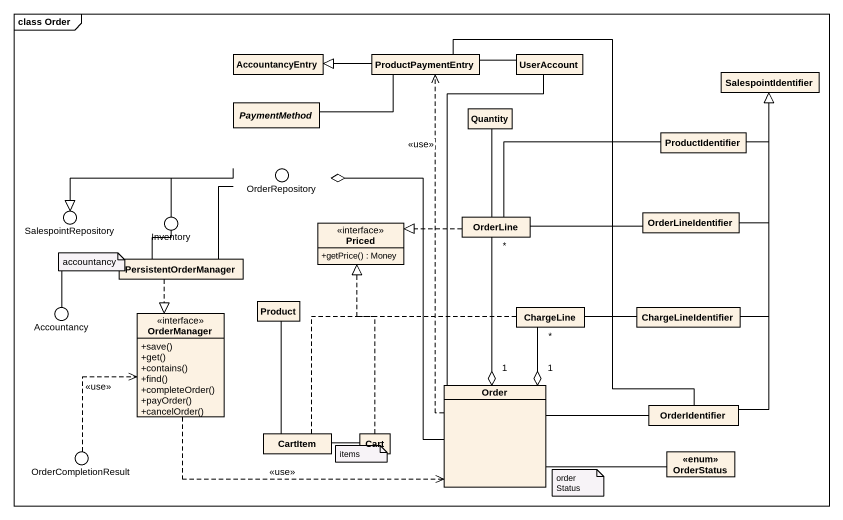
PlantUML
@startuml
mainframe class Order
allowmixing
hide circle
hide empty members
skinparam classAttributeIconSize 0
class AccountancyEntry
class ProductPaymentEntry
class UserAccount
class SalespointIdentifier
abstract class PaymentMethod
class Quantity
class ProductIdentifier
() OrderRepository
() SalespointRepository
() Inventory
interface Priced {
  +getPrice() : Money
}
class OrderLine
class OrderLineIdentifier
class PersistentOrderManager
() Accountancy
class Product
class ChargeLine
class ChargeLineIdentifier
interface OrderManager {
  +save()
  +get()
  +contains()
  +find()
  +completeOrder()
  +payOrder()
  +cancelOrder()
}
class Order
class OrderIdentifier
() OrderCompletionResult
class CartItem
class Cart
class "<<enum>> OrderStatus" as enum_OrderStatus
ProductPaymentEntry -left-|> AccountancyEntry
ProductPaymentEntry -right- UserAccount
ProductPaymentEntry -left- PaymentMethod
ProductPaymentEntry -- OrderIdentifier
UserAccount -- Order
ProductIdentifier -up-|> SalespointIdentifier
ProductIdentifier -left- OrderLine
OrderRepository -left-|> SalespointRepository
OrderRepository -- PersistentOrderManager
OrderRepository o-- Order
Inventory -left-|> SalespointRepository
OrderLine -up- Quantity
OrderLine .left.|> Priced
OrderLine -right- OrderLineIdentifier
OrderLineIdentifier -up-|> SalespointIdentifier
PersistentOrderManager -up- Inventory
PersistentOrderManager ..|> OrderManager
Accountancy -right- PersistentOrderManager
Product -- CartItem
ChargeLine .left.|> Priced
ChargeLine -right- ChargeLineIdentifier
ChargeLineIdentifier -up-|> SalespointIdentifier
OrderManager .right.> Order : <<use>>
Order .up.> ProductPaymentEntry : <<use>>
Order "1" o-up- "*" OrderLine
Order "1" o-up- "*" ChargeLine
Order -right- OrderIdentifier
Order -right- enum_OrderStatus
OrderIdentifier -up-|> SalespointIdentifier
OrderCompletionResult .up.> OrderManager : <<use>>
CartItem .up.|> Priced
CartItem -right- Cart
Cart .up.|> Priced
note as N1
  accountancy
end note
note as N2
  items
end note
note as N3
  orderStatus
end note
@enduml
